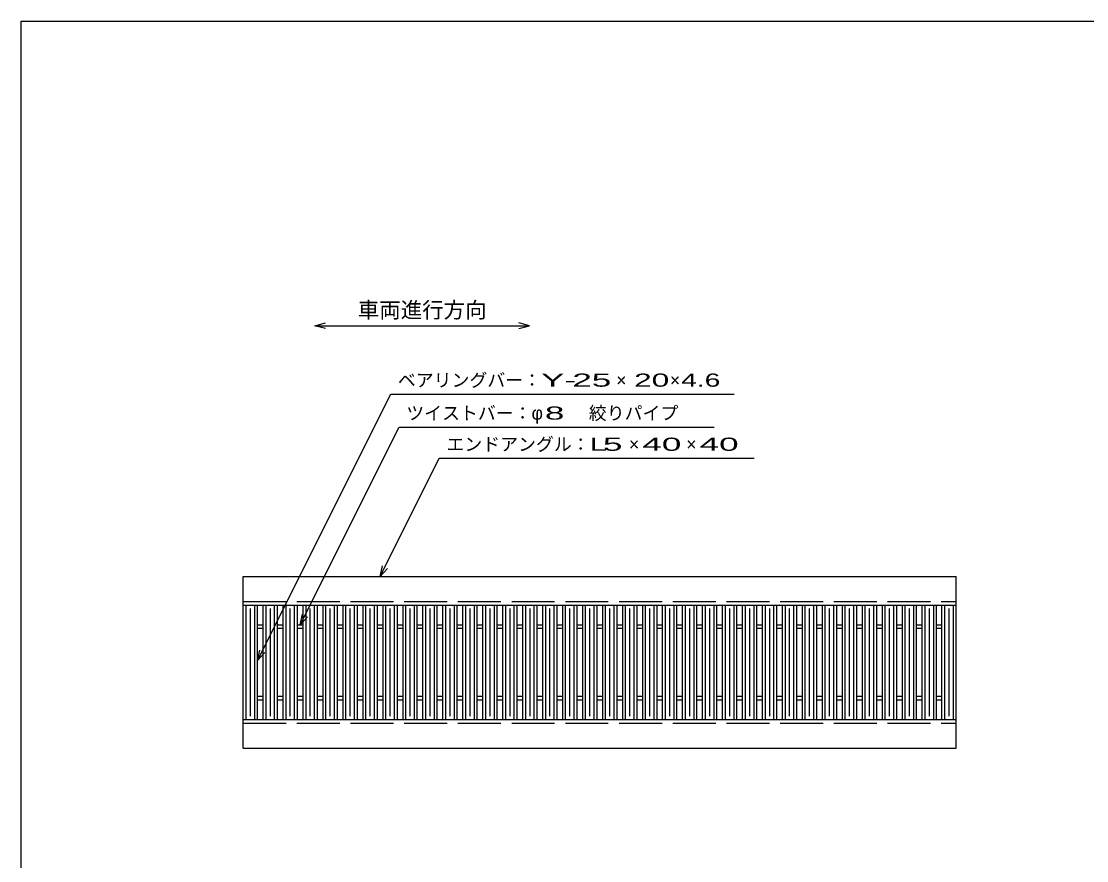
# Model space of a CAD drawing. Units: millimetres, scale not verified. Extents: x -1820 to 1724, y -1285 to 1059.
# Drawn here: x -1736 to -248, y -113 to 1059 of the extents above; entities that cross this region are included whole.
import ezdxf
from ezdxf.enums import TextEntityAlignment as Align

# ---------------------------------------------------------------- set-up
doc = ezdxf.new("R2010")
doc.units = ezdxf.units.MM
doc.header["$LTSCALE"] = 10
doc.linetypes.add('DASHED', pattern=[7.5, 6, -1.5])
for name, color, linetype, lineweight in [('0_2', 150, 'Continuous', 25), ('16', 3, 'Continuous', 25), ('22', 2, 'Continuous', 25)]:
    doc.layers.add(name, color=color, linetype=linetype, lineweight=lineweight)
doc.styles.add('ベクトル', font='')
doc.styles.get('ベクトル').set_extended_font_data('ベクトル')

msp = doc.modelspace()

# ---------------------------------------------------------------- linework, layer by layer
at = {"layer": '0_2'}
for p, q in [((-1736, -1141), (-1736, 1059)), ((-1736, 1059), (1724, 1059))]:
    msp.add_line(p, q, dxfattribs=at)
at = {"layer": '16'}
for p, q in [((-1426, 284), (-430, 284)), ((-1426, 244), (-1426, 284)), ((-430, 244), (-430, 284)), ((-1426, 244), (-430, 244)), ((-1426, 84), (-1426, 244)), ((-1426, 244), (-1406, 244)), ((-1422, 84), (-1422, 244)), ((-1416, 89), (-1416, 239)), ((-1410, 84), (-1410, 244)), ((-1406, 84), (-1406, 244)), ((-1398.1, 84), (-1398.1, 244)), ((-1398.1, 244), (-1378.1, 244)), ((-1394.1, 84), (-1394.1, 244)), ((-1388.1, 89), (-1388.1, 239)), ((-1382.1, 84), (-1382.1, 244)), ((-1378.1, 84), (-1378.1, 244)), ((-1370.2, 84), (-1370.2, 244)), ((-1370.2, 244), (-1350.2, 244)), ((-1366.2, 84), (-1366.2, 244)), ((-1360.2, 89), (-1360.2, 239)), ((-1354.2, 84), (-1354.2, 244)), ((-1350.2, 84), (-1350.2, 244)), ((-1342.3, 84), (-1342.3, 244)), ((-1342.3, 244), (-1322.3, 244)), ((-1338.3, 84), (-1338.3, 244)), ((-1332.3, 89), (-1332.3, 239)), ((-1326.3, 84), (-1326.3, 244)), ((-1322.3, 84), (-1322.3, 244)), ((-1314.4, 84), (-1314.4, 244)), ((-1314.4, 244), (-1294.4, 244)), ((-1310.4, 84), (-1310.4, 244)), ((-1304.4, 89), (-1304.4, 239)), ((-1298.4, 84), (-1298.4, 244)), ((-1294.4, 84), (-1294.4, 244)), ((-1286.5, 84), (-1286.5, 244)), ((-1286.5, 244), (-1266.5, 244)), ((-1282.5, 84), (-1282.5, 244)), ((-1276.5, 89), (-1276.5, 239)), ((-1270.5, 84), (-1270.5, 244)), ((-1266.5, 84), (-1266.5, 244)), ((-1258.6, 84), (-1258.6, 244)), ((-1258.6, 244), (-1238.6, 244)), ((-1254.6, 84), (-1254.6, 244)), ((-1248.6, 89), (-1248.6, 239)), ((-1242.6, 84), (-1242.6, 244)), ((-1238.6, 84), (-1238.6, 244)), ((-1230.7, 84), (-1230.7, 244)), ((-1230.7, 244), (-1210.7, 244)), ((-1226.7, 84), (-1226.7, 244)), ((-1220.7, 89), (-1220.7, 239)), ((-1214.7, 84), (-1214.7, 244)), ((-1210.7, 84), (-1210.7, 244)), ((-1202.8, 84), (-1202.8, 244)), ((-1202.8, 244), (-1182.8, 244)), ((-1198.8, 84), (-1198.8, 244)), ((-1192.8, 89), (-1192.8, 239)), ((-1186.8, 84), (-1186.8, 244)), ((-1182.8, 84), (-1182.8, 244)), ((-1174.9, 84), (-1174.9, 244)), ((-1174.9, 244), (-1154.9, 244)), ((-1170.9, 84), (-1170.9, 244)), ((-1164.9, 89), (-1164.9, 239)), ((-1158.9, 84), (-1158.9, 244)), ((-1154.9, 84), (-1154.9, 244)), ((-1147, 84), (-1147, 244)), ((-1147, 244), (-1127, 244)), ((-1143, 84), (-1143, 244)), ((-1137, 89), (-1137, 239)), ((-1131, 84), (-1131, 244)), ((-1127, 84), (-1127, 244)), ((-1119.1, 84), (-1119.1, 244)), ((-1119.1, 244), (-1099.1, 244)), ((-1115.1, 84), (-1115.1, 244)), ((-1109.1, 89), (-1109.1, 239)), ((-1103.1, 84), (-1103.1, 244)), ((-1099.1, 84), (-1099.1, 244)), ((-1091.2, 84), (-1091.2, 244)), ((-1091.2, 244), (-1071.2, 244)), ((-1087.2, 84), (-1087.2, 244)), ((-1081.2, 89), (-1081.2, 239)), ((-1075.2, 84), (-1075.2, 244)), ((-1071.2, 84), (-1071.2, 244)), ((-1063.3, 84), (-1063.3, 244)), ((-1063.3, 244), (-1043.3, 244)), ((-1059.3, 84), (-1059.3, 244)), ((-1053.3, 89), (-1053.3, 239)), ((-1047.3, 84), (-1047.3, 244)), ((-1043.3, 84), (-1043.3, 244)), ((-1035.4, 84), (-1035.4, 244)), ((-1035.4, 244), (-1015.4, 244)), ((-1031.4, 84), (-1031.4, 244)), ((-1025.4, 89), (-1025.4, 239)), ((-1019.4, 84), (-1019.4, 244)), ((-1015.4, 84), (-1015.4, 244)), ((-1007.5, 84), (-1007.5, 244)), ((-1007.5, 244), (-987.5, 244)), ((-1003.5, 84), (-1003.5, 244)), ((-997.5, 89), (-997.5, 239)), ((-991.5, 84), (-991.5, 244)), ((-987.5, 84), (-987.5, 244)), ((-979.6, 84), (-979.6, 244)), ((-979.6, 244), (-959.6, 244)), ((-975.6, 84), (-975.6, 244)), ((-969.6, 89), (-969.6, 239)), ((-963.6, 84), (-963.6, 244)), ((-959.6, 84), (-959.6, 244)), ((-951.7, 84), (-951.7, 244)), ((-951.7, 244), (-931.7, 244)), ((-947.7, 84), (-947.7, 244)), ((-941.7, 89), (-941.7, 239)), ((-935.7, 84), (-935.7, 244)), ((-931.7, 84), (-931.7, 244)), ((-923.8, 84), (-923.8, 244)), ((-923.8, 244), (-903.8, 244)), ((-919.8, 84), (-919.8, 244)), ((-913.8, 89), (-913.8, 239)), ((-907.8, 84), (-907.8, 244)), ((-903.8, 84), (-903.8, 244)), ((-895.9, 84), (-895.9, 244)), ((-895.9, 244), (-875.9, 244)), ((-891.9, 84), (-891.9, 244)), ((-885.9, 89), (-885.9, 239)), ((-879.9, 84), (-879.9, 244)), ((-875.9, 84), (-875.9, 244)), ((-868, 84), (-868, 244)), ((-868, 244), (-848, 244)), ((-864, 84), (-864, 244)), ((-858, 89), (-858, 239)), ((-852, 84), (-852, 244)), ((-848, 84), (-848, 244)), ((-840.1, 84), (-840.1, 244)), ((-840.1, 244), (-820.1, 244)), ((-836.1, 84), (-836.1, 244)), ((-830.1, 89), (-830.1, 239)), ((-824.1, 84), (-824.1, 244)), ((-820.1, 84), (-820.1, 244)), ((-812.2, 84), (-812.2, 244)), ((-812.2, 244), (-792.2, 244)), ((-808.2, 84), (-808.2, 244)), ((-802.2, 89), (-802.2, 239)), ((-796.2, 84), (-796.2, 244)), ((-792.2, 84), (-792.2, 244)), ((-784.3, 84), (-784.3, 244)), ((-784.3, 244), (-764.3, 244)), ((-780.3, 84), (-780.3, 244)), ((-774.3, 89), (-774.3, 239)), ((-768.3, 84), (-768.3, 244)), ((-764.3, 84), (-764.3, 244)), ((-756.4, 84), (-756.4, 244)), ((-756.4, 244), (-736.4, 244)), ((-752.4, 84), (-752.4, 244)), ((-746.4, 89), (-746.4, 239)), ((-740.4, 84), (-740.4, 244)), ((-736.4, 84), (-736.4, 244)), ((-728.5, 84), (-728.5, 244)), ((-728.5, 244), (-708.5, 244)), ((-724.5, 84), (-724.5, 244)), ((-718.5, 89), (-718.5, 239)), ((-712.5, 84), (-712.5, 244)), ((-708.5, 84), (-708.5, 244)), ((-700.6, 84), (-700.6, 244)), ((-700.6, 244), (-680.6, 244)), ((-696.6, 84), (-696.6, 244)), ((-690.6, 89), (-690.6, 239)), ((-684.6, 84), (-684.6, 244)), ((-680.6, 84), (-680.6, 244)), ((-672.7, 84), (-672.7, 244)), ((-672.7, 244), (-652.7, 244)), ((-668.7, 84), (-668.7, 244)), ((-662.7, 89), (-662.7, 239)), ((-656.7, 84), (-656.7, 244)), ((-652.7, 84), (-652.7, 244)), ((-644.8, 84), (-644.8, 244)), ((-644.8, 244), (-624.8, 244)), ((-640.8, 84), (-640.8, 244)), ((-634.8, 89), (-634.8, 239)), ((-628.8, 84), (-628.8, 244)), ((-624.8, 84), (-624.8, 244)), ((-616.9, 84), (-616.9, 244)), ((-616.9, 244), (-596.9, 244)), ((-612.9, 84), (-612.9, 244)), ((-606.9, 89), (-606.9, 239)), ((-600.9, 84), (-600.9, 244)), ((-596.9, 84), (-596.9, 244)), ((-589, 84), (-589, 244)), ((-589, 244), (-569, 244)), ((-585, 84), (-585, 244)), ((-579, 89), (-579, 239)), ((-573, 84), (-573, 244)), ((-569, 84), (-569, 244)), ((-561.1, 84), (-561.1, 244)), ((-561.1, 244), (-541.1, 244)), ((-557.1, 84), (-557.1, 244)), ((-551.1, 89), (-551.1, 239)), ((-545.1, 84), (-545.1, 244)), ((-541.1, 84), (-541.1, 244)), ((-533.2, 84), (-533.2, 244)), ((-533.2, 244), (-513.2, 244)), ((-529.2, 84), (-529.2, 244)), ((-523.2, 89), (-523.2, 239)), ((-517.2, 84), (-517.2, 244)), ((-513.2, 84), (-513.2, 244)), ((-505.3, 84), (-505.3, 244)), ((-505.3, 244), (-485.3, 244)), ((-501.3, 84), (-501.3, 244)), ((-495.3, 89), (-495.3, 239)), ((-489.3, 84), (-489.3, 244)), ((-485.3, 84), (-485.3, 244)), ((-477.4, 84), (-477.4, 244)), ((-477.4, 244), (-457.4, 244)), ((-473.4, 84), (-473.4, 244)), ((-467.4, 89), (-467.4, 239)), ((-461.4, 84), (-461.4, 244)), ((-457.4, 84), (-457.4, 244)), ((-450, 84), (-450, 244)), ((-450, 244), (-430, 244)), ((-446, 84), (-446, 244)), ((-440, 89), (-440, 239)), ((-434, 84), (-434, 244)), ((-430, 84), (-430, 244)), ((-1406, 216.5), (-1398.1, 216.5)), ((-1406, 211.5), (-1398.1, 211.5)), ((-1378.1, 216.5), (-1370.2, 216.5)), ((-1378.1, 211.5), (-1370.2, 211.5)), ((-1350.2, 216.5), (-1342.3, 216.5)), ((-1350.2, 211.5), (-1342.3, 211.5)), ((-1322.3, 216.5), (-1314.4, 216.5)), ((-1322.3, 211.5), (-1314.4, 211.5)), ((-1294.4, 216.5), (-1286.5, 216.5)), ((-1294.4, 211.5), (-1286.5, 211.5)), ((-1266.5, 216.5), (-1258.6, 216.5)), ((-1266.5, 211.5), (-1258.6, 211.5)), ((-1238.6, 216.5), (-1230.7, 216.5)), ((-1238.6, 211.5), (-1230.7, 211.5)), ((-1210.7, 216.5), (-1202.8, 216.5)), ((-1210.7, 211.5), (-1202.8, 211.5)), ((-1182.8, 216.5), (-1174.9, 216.5)), ((-1182.8, 211.5), (-1174.9, 211.5)), ((-1154.9, 216.5), (-1147, 216.5)), ((-1154.9, 211.5), (-1147, 211.5)), ((-1127, 216.5), (-1119.1, 216.5)), ((-1127, 211.5), (-1119.1, 211.5)), ((-1099.1, 216.5), (-1091.2, 216.5)), ((-1099.1, 211.5), (-1091.2, 211.5)), ((-1071.2, 216.5), (-1063.3, 216.5)), ((-1071.2, 211.5), (-1063.3, 211.5)), ((-1043.3, 216.5), (-1035.4, 216.5)), ((-1043.3, 211.5), (-1035.4, 211.5)), ((-1015.4, 216.5), (-1007.5, 216.5)), ((-1015.4, 211.5), (-1007.5, 211.5)), ((-987.5, 216.5), (-979.6, 216.5)), ((-987.5, 211.5), (-979.6, 211.5)), ((-959.6, 216.5), (-951.7, 216.5)), ((-959.6, 211.5), (-951.7, 211.5)), ((-931.7, 216.5), (-923.8, 216.5)), ((-931.7, 211.5), (-923.8, 211.5)), ((-903.8, 216.5), (-895.9, 216.5)), ((-903.8, 211.5), (-895.9, 211.5)), ((-875.9, 216.5), (-868, 216.5)), ((-875.9, 211.5), (-868, 211.5)), ((-848, 216.5), (-840.1, 216.5)), ((-848, 211.5), (-840.1, 211.5)), ((-820.1, 216.5), (-812.2, 216.5)), ((-820.1, 211.5), (-812.2, 211.5)), ((-792.2, 216.5), (-784.3, 216.5)), ((-792.2, 211.5), (-784.3, 211.5)), ((-764.3, 216.5), (-756.4, 216.5)), ((-764.3, 211.5), (-756.4, 211.5)), ((-736.4, 216.5), (-728.5, 216.5)), ((-736.4, 211.5), (-728.5, 211.5)), ((-708.5, 216.5), (-700.6, 216.5)), ((-708.5, 211.5), (-700.6, 211.5)), ((-680.6, 216.5), (-672.7, 216.5)), ((-680.6, 211.5), (-672.7, 211.5)), ((-652.7, 216.5), (-644.8, 216.5)), ((-652.7, 211.5), (-644.8, 211.5)), ((-624.8, 216.5), (-616.9, 216.5)), ((-624.8, 211.5), (-616.9, 211.5)), ((-596.9, 216.5), (-589, 216.5)), ((-596.9, 211.5), (-589, 211.5)), ((-569, 216.5), (-561.1, 216.5)), ((-569, 211.5), (-561.1, 211.5)), ((-541.1, 216.5), (-533.2, 216.5)), ((-541.1, 211.5), (-533.2, 211.5)), ((-513.2, 216.5), (-505.3, 216.5)), ((-513.2, 211.5), (-505.3, 211.5)), ((-485.3, 216.5), (-477.4, 216.5)), ((-485.3, 211.5), (-477.4, 211.5)), ((-457.4, 216.5), (-449.5, 216.5)), ((-457.4, 211.5), (-449.5, 211.5)), ((-1406, 116.5), (-1398.1, 116.5)), ((-1406, 111.5), (-1398.1, 111.5)), ((-1378.1, 116.5), (-1370.2, 116.5)), ((-1378.1, 111.5), (-1370.2, 111.5)), ((-1350.2, 116.5), (-1342.3, 116.5)), ((-1350.2, 111.5), (-1342.3, 111.5)), ((-1322.3, 116.5), (-1314.4, 116.5)), ((-1322.3, 111.5), (-1314.4, 111.5)), ((-1294.4, 116.5), (-1286.5, 116.5)), ((-1294.4, 111.5), (-1286.5, 111.5)), ((-1266.5, 116.5), (-1258.6, 116.5)), ((-1266.5, 111.5), (-1258.6, 111.5)), ((-1238.6, 116.5), (-1230.7, 116.5)), ((-1238.6, 111.5), (-1230.7, 111.5)), ((-1210.7, 116.5), (-1202.8, 116.5)), ((-1210.7, 111.5), (-1202.8, 111.5)), ((-1182.8, 116.5), (-1174.9, 116.5)), ((-1182.8, 111.5), (-1174.9, 111.5)), ((-1154.9, 116.5), (-1147, 116.5)), ((-1154.9, 111.5), (-1147, 111.5)), ((-1127, 116.5), (-1119.1, 116.5)), ((-1127, 111.5), (-1119.1, 111.5)), ((-1099.1, 116.5), (-1091.2, 116.5)), ((-1099.1, 111.5), (-1091.2, 111.5)), ((-1071.2, 116.5), (-1063.3, 116.5)), ((-1071.2, 111.5), (-1063.3, 111.5)), ((-1043.3, 116.5), (-1035.4, 116.5)), ((-1043.3, 111.5), (-1035.4, 111.5)), ((-1015.4, 116.5), (-1007.5, 116.5)), ((-1015.4, 111.5), (-1007.5, 111.5)), ((-987.5, 116.5), (-979.6, 116.5)), ((-987.5, 111.5), (-979.6, 111.5)), ((-959.6, 116.5), (-951.7, 116.5)), ((-959.6, 111.5), (-951.7, 111.5)), ((-931.7, 116.5), (-923.8, 116.5)), ((-931.7, 111.5), (-923.8, 111.5)), ((-903.8, 116.5), (-895.9, 116.5)), ((-903.8, 111.5), (-895.9, 111.5)), ((-875.9, 116.5), (-868, 116.5)), ((-875.9, 111.5), (-868, 111.5)), ((-848, 116.5), (-840.1, 116.5)), ((-848, 111.5), (-840.1, 111.5)), ((-820.1, 116.5), (-812.2, 116.5)), ((-820.1, 111.5), (-812.2, 111.5)), ((-792.2, 116.5), (-784.3, 116.5)), ((-792.2, 111.5), (-784.3, 111.5)), ((-764.3, 116.5), (-756.4, 116.5)), ((-764.3, 111.5), (-756.4, 111.5)), ((-736.4, 116.5), (-728.5, 116.5)), ((-736.4, 111.5), (-728.5, 111.5)), ((-708.5, 116.5), (-700.6, 116.5)), ((-708.5, 111.5), (-700.6, 111.5)), ((-680.6, 116.5), (-672.7, 116.5)), ((-680.6, 111.5), (-672.7, 111.5)), ((-652.7, 116.5), (-644.8, 116.5)), ((-652.7, 111.5), (-644.8, 111.5)), ((-624.8, 116.5), (-616.9, 116.5)), ((-624.8, 111.5), (-616.9, 111.5)), ((-596.9, 116.5), (-589, 116.5)), ((-596.9, 111.5), (-589, 111.5)), ((-569, 116.5), (-561.1, 116.5)), ((-569, 111.5), (-561.1, 111.5)), ((-541.1, 116.5), (-533.2, 116.5)), ((-541.1, 111.5), (-533.2, 111.5)), ((-513.2, 116.5), (-505.3, 116.5)), ((-513.2, 111.5), (-505.3, 111.5)), ((-485.3, 116.5), (-477.4, 116.5)), ((-485.3, 111.5), (-477.4, 111.5)), ((-457.4, 116.5), (-449.5, 116.5)), ((-457.4, 111.5), (-449.5, 111.5)), ((-1426, 84), (-430, 84)), ((-1426, 44), (-1426, 84)), ((-1426, 84), (-1406, 84)), ((-1398.1, 84), (-1378.1, 84)), ((-1370.2, 84), (-1350.2, 84)), ((-1342.3, 84), (-1322.3, 84)), ((-1314.4, 84), (-1294.4, 84)), ((-1286.5, 84), (-1266.5, 84)), ((-1258.6, 84), (-1238.6, 84)), ((-1230.7, 84), (-1210.7, 84)), ((-1202.8, 84), (-1182.8, 84)), ((-1174.9, 84), (-1154.9, 84)), ((-1147, 84), (-1127, 84)), ((-1119.1, 84), (-1099.1, 84)), ((-1091.2, 84), (-1071.2, 84)), ((-1063.3, 84), (-1043.3, 84)), ((-1035.4, 84), (-1015.4, 84)), ((-1007.5, 84), (-987.5, 84)), ((-979.6, 84), (-959.6, 84)), ((-951.7, 84), (-931.7, 84)), ((-923.8, 84), (-903.8, 84)), ((-895.9, 84), (-875.9, 84)), ((-868, 84), (-848, 84)), ((-840.1, 84), (-820.1, 84)), ((-812.2, 84), (-792.2, 84)), ((-784.3, 84), (-764.3, 84)), ((-756.4, 84), (-736.4, 84)), ((-728.5, 84), (-708.5, 84)), ((-700.6, 84), (-680.6, 84)), ((-672.7, 84), (-652.7, 84)), ((-644.8, 84), (-624.8, 84)), ((-616.9, 84), (-596.9, 84)), ((-589, 84), (-569, 84)), ((-561.1, 84), (-541.1, 84)), ((-533.2, 84), (-513.2, 84)), ((-505.3, 84), (-485.3, 84)), ((-477.4, 84), (-457.4, 84)), ((-450, 84), (-430, 84)), ((-430, 44), (-430, 84)), ((-1426, 44), (-430, 44))]:
    msp.add_line(p, q, dxfattribs=at)
at = {"layer": '16', "linetype": 'DASHED'}
for p, q in [((-1426, 249), (-430, 249)), ((-1426, 79), (-430, 79))]:
    msp.add_line(p, q, dxfattribs=at)
at = {"layer": '22', "color": 4}
for p, q in [((-1326, 634), (-1311, 638)), ((-1311, 630), (-1326, 634)), ((-1326, 634), (-1026, 634)), ((-1026, 634), (-1041, 638)), ((-1041, 630), (-1026, 634)), ((-1406, 166.5), (-1220, 538.5)), ((-1220, 538.5), (-740, 538.5)), ((-1346.25, 216.5), (-1208.25, 492.5)), ((-1208.25, 492.5), (-768.25, 492.5)), ((-1234.65, 284), (-1152.15, 449)), ((-1152.15, 449), (-712.15, 449)), ((-1234.65, 284), (-1231.65, 298.6)), ((-1234.65, 284), (-1224.65, 295)), ((-1346.25, 216.5), (-1343.25, 231.1)), ((-1346.25, 216.5), (-1336.25, 227.5)), ((-1406, 166.5), (-1403, 181.1)), ((-1406, 166.5), (-1396, 177.5))]:
    msp.add_line(p, q, dxfattribs=at)

# ---------------------------------------------------------------- texts
at = {"layer": '22', "style": 'ベクトル'}
for s, height, p in [('車両進行方向', 21.99, (-1266, 656)), ('ベアリングバー：', 18.33, (-1210, 558)), ('×', 18.33, (-905, 558)), ('×', 18.33, (-830, 558)), ('ツイストバー：', 18.33, (-1198.25, 512)), ('絞りパイプ', 18.33, (-943.25, 512)), ('φ', 18.33, (-1023.25, 512)), ('エンドアングル：', 18.33, (-1142.15, 468.5)), ('×', 18.33, (-887.15, 468.5)), ('×', 18.33, (-807.15, 468.5))]:
    msp.add_text(s, height=height, dxfattribs=at).set_placement(p, align=Align.MIDDLE_LEFT)
for s, width, p in [('Y-', 2, (-1010, 558)), (' 25 ', 2, (-980, 558)), ('20', 1.8, (-880, 558)), (' 4.6 ', 1.6, (-825, 558)), (' 8 ', 2, (-1018.25, 512)), ('L', 1.8, (-942.15, 468.5)), (' 5 ', 2, (-937.15, 468.5)), (' 40 ', 2, (-882.15, 468.5)), (' 40 ', 2, (-802.15, 468.5))]:
    msp.add_text(s, height=18.33, dxfattribs=dict(at, width=width)).set_placement(p, align=Align.MIDDLE_LEFT)

doc.saveas('drawing.dxf')
